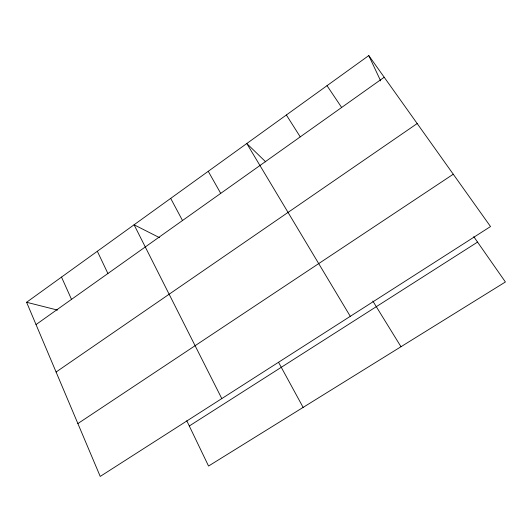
<?xml version="1.0" encoding="UTF-8"?>
<svg xmlns="http://www.w3.org/2000/svg" width="532" height="532" viewBox="0 0 532 532"><rect width="100%" height="100%" fill="white"/><g stroke="black" fill="none" stroke-linecap="round" stroke-linejoin="round"><path stroke-width="0.8" d="M26.6 302.269L368.776 55.574L490.524 226.546L100.222 476.426L26.6 302.269L57.523 310.09M36.03 324.573L384.204 77.24M56.086 372.021L417.181 123.55M77.878 423.572L453.264 174.223M189.292 425.986L477.55 242.093M159.48 237.651L134.084 224.777L221.797 398.588M265.707 161.861L246.788 143.52L350.282 316.334M473.773 236.68L505.4 281.98L208.544 466.045L186.785 420.759M327.014 85.685L341.65 107.471M286.369 114.992L300.248 136.877M372.826 301.046L400.988 346.724M208.245 171.311L220.72 193.369M278.529 362.272L303.134 407.399M170.686 198.389L182.509 220.514M97.336 251.27L107.91 273.508M368.776 55.574L380.653 80.897M61.519 277.092L71.507 299.37"/></g></svg>
